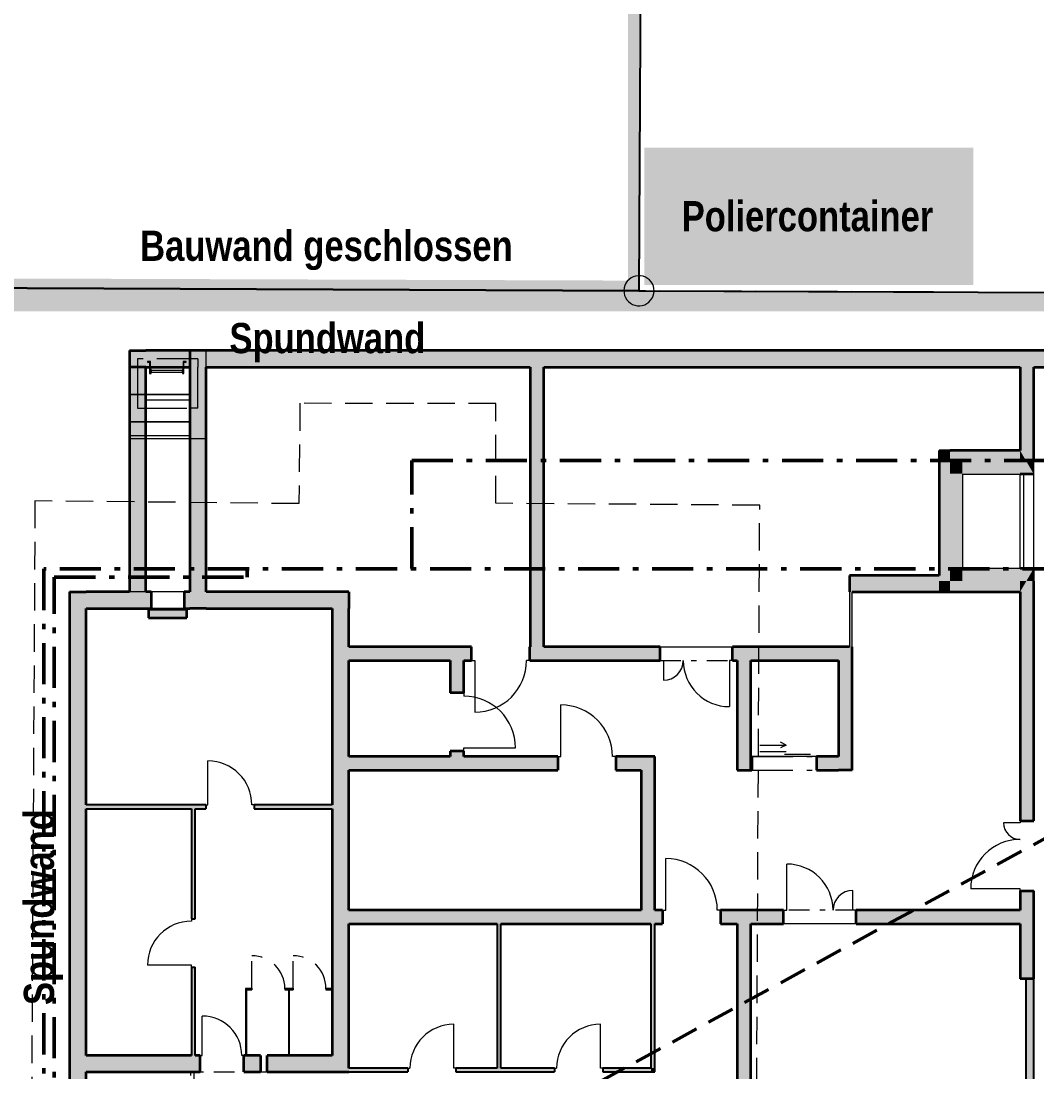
# Model space of a CAD drawing. Header units: metres. Extents: x -163 to 276, y -152 to 153.
# Drawn here: x -14.91 to 3.62, y -5.75 to 13.41 of the extents above; entities that cross this region are included whole.
import ezdxf

# ---------------------------------------------------------------- set-up
doc = ezdxf.new("R2010")
doc.units = ezdxf.units.M
doc.header["$MEASUREMENT"] = 0
for name, pattern in [('Strich 2_1mm', [0.75, 0.5, -0.25]), ('Strich 6_1mm', [1.75, 1.5, -0.25]), ('Strichpunkt 1.5_0.75_0.75mm', [0.75, 0.375, -0.1875, 0, -0.1875]), ('Strichpunkt 3_1_1mm Achsen', [1.25, 0.75, -0.25, 0, -0.25])]:
    doc.linetypes.add(name, pattern=pattern)
for name, color, linetype in [('000 Kataster', 7, 'Continuous'), ('000 Kataster Abbruch', 7, 'Continuous'), ('000-2 Kataster Parzellenpunkte', 7, 'Continuous'), ('000-3 Kataster Parzellengrenzen', 7, 'Continuous'), ('010 Aussenwände Bauteilschraffuren Neu', 7, 'Continuous'), ('010 Aussenwände Neu', 7, 'Continuous'), ('010 Fenster Neu', 7, 'Continuous'), ('010 Türen Neu', 7, 'Continuous'), ('015 Innenwände Bauteilschraffuren Neu', 7, 'Continuous'), ('015 Innenwände Neu', 7, 'Continuous'), ('016 Trennwände Bauteilschraffuren Neu', 7, 'Continuous'), ('016 Trennwände Neu', 7, 'Continuous'), ('162 Beschriftung Baustelleninstallation Neu', 7, 'Continuous')]:
    doc.layers.add(name, color=color, linetype=linetype)
doc.styles.add('ERSTELLTER_STIL_1', font='ARIALN.TTF')
doc.linetypes.add('Unsichtbare Linie', pattern='A,0,[1,5773_151 Baustelleninstallationsplan1.Shx,S=2500,R=0,X=0,Y=0],-2500,0', length=2500)

msp = doc.modelspace()

# ---------------------------------------------------------------- hatches: boundary and pattern name
at = {"layer": '010 Aussenwände Bauteilschraffuren Neu', "linetype": 'Continuous', "lineweight": 0, "true_color": 0x000000}
for points in [[(-12.63, 7.4), (-12.93, 7.4), (-12.63, 7.1)], [(-12.93, 7.1), (-12.63, 7.1), (-12.93, 7.4)], [(-12.63, 7.1), (-12.93, 7.4), (-12.93, 7.1)], [(-12.63, 7.1), (-11.83, 7.1), (-11.83, 7.4), (-12.63, 7.4)], [(-11.53, 7.1), (-11.83, 7.4), (-11.83, 7.1)], [(-11.53, 7.4), (-11.83, 7.4), (-11.53, 7.1)], [(-11.53, 7.1), (10.585, 7.1), (10.585, 7.4), (-11.53, 7.4)], [(-12.93, 7.1), (-12.93, 3), (-12.63, 3), (-12.63, 7.1)], [(-11.53, 3), (-11.53, 7.1), (-11.83, 7.1), (-11.83, 3)], [(-14.02, 3), (-13.72, 2.7), (-13.72, 3)], [(-13.72, 2.7), (-14.02, 3), (-14.02, 2.7)], [(-13.72, 3), (-13.72, 2.7), (-12.53, 2.7), (-12.53, 3)], [(-11.83, 3), (-11.93, 3), (-11.93, 2.7), (-11.83, 2.7)], [(-11.83, 2.7), (-11.53, 2.7), (-11.83, 3)], [(-11.53, 3), (-11.83, 3), (-11.53, 2.7)], [(-13.72, -10.4), (-13.72, 2.7), (-14.02, 2.7), (-14.02, -10.4)], [(-12.58, 2.53), (-11.88, 2.53), (-11.88, 2.68), (-12.58, 2.68)]]:
    msp.add_hatch(color=18, dxfattribs=at).paths.add_polyline_path(points)
at = {"layer": '015 Innenwände Bauteilschraffuren Neu', "linetype": 'Continuous', "lineweight": 0, "true_color": 0x000000}
for points in [[(-5.37, 2), (-5.37, 7.1), (-5.62, 7.1), (-5.62, 2)], [(3.56, 5.58), (3.56, 7.1), (3.31, 7.1), (3.31, 5.58)], [(1.835, 5.58), (2.035, 5.38), (2.035, 5.58)], [(1.835, 5.38), (2.035, 5.38), (1.835, 5.58)], [(3.31, 5.58), (2.035, 5.58), (2.035, 5.38), (3.31, 5.38)], [(3.426, 5.38), (3.31, 5.58), (3.31, 5.38)], [(3.31, 5.58), (3.426, 5.38), (3.56, 5.38), (3.56, 5.58)], [(1.835, 5.38), (1.835, 3.2), (2.035, 3.2), (2.035, 5.38)], [(2.035, 5.38), (2.255, 5.16), (2.255, 5.38)], [(2.035, 5.16), (2.255, 5.16), (2.035, 5.38)], [(2.255, 5.16), (3.554, 5.16), (3.426, 5.38), (2.255, 5.38)], [(3.426, 5.38), (3.554, 5.16), (3.56, 5.16), (3.56, 5.38)], [(2.035, 5.16), (2.035, 3.42), (2.255, 3.42), (2.255, 5.16)], [(2.255, 5.16), (2.265, 5.15), (2.265, 5.16)], [(2.255, 5.15), (2.265, 5.15), (2.255, 5.16)], [(2.255, 5.15), (2.255, 3.43), (2.265, 3.43), (2.265, 5.15)], [(2.265, 5.15), (3.56, 5.15), (3.554, 5.16), (2.265, 5.16)], [(3.56, 5.16), (3.554, 5.16), (3.56, 5.15)], [(0.25, 3), (0.2, 3.3), (0.2, 3)], [(1.835, 3.3), (0.2, 3.3), (0.25, 3), (1.835, 3)], [(2.255, 3.42), (2.035, 3.2), (2.255, 3.2)], [(2.255, 3.42), (2.035, 3.42), (2.035, 3.2)], [(2.265, 3.43), (2.255, 3.42), (2.265, 3.42)], [(2.265, 3.43), (2.255, 3.43), (2.255, 3.42)], [(2.255, 3.2), (3.426, 3.2), (3.554, 3.42), (2.255, 3.42)], [(2.265, 3.42), (3.554, 3.42), (3.56, 3.43), (2.265, 3.43)], [(3.554, 3.42), (3.426, 3.2), (3.56, 3.2), (3.56, 3.42)], [(3.554, 3.42), (3.56, 3.42), (3.56, 3.43)], [(2.035, 3.2), (1.835, 3), (2.035, 3)], [(2.035, 3.2), (1.835, 3.2), (1.835, 3)], [(2.035, 3), (3.31, 3), (3.31, 3.2), (2.035, 3.2)], [(3.31, 3), (3.426, 3.2), (3.31, 3.2)], [(3.31, 3), (3.56, 3), (3.56, 3.2), (3.426, 3.2)], [(-9.23, 3), (-11.53, 3), (-11.53, 2.7), (-9.23, 2.7)], [(-9.23, 2.7), (-8.93, 2.7), (-8.93, 3)], [(-9.23, 2.7), (-8.93, 3), (-9.23, 3)], [(0.2, 3), (0.2, 2), (0.25, 2), (0.25, 3)], [(3.31, 3), (3.31, -1.17), (3.56, -1.17), (3.56, 3)], [(-8.93, -5.45), (-8.93, 2.7), (-9.23, 2.7), (-9.23, -5.45)], [(-8.93, 2), (-8.93, 1.75), (-6.69, 1.75), (-6.69, 2)], [(-5.63, 2), (-5.63, 1.75), (-3.25, 1.75), (-3.25, 2)], [(-1.93, 2), (-1.93, 1.75), (0, 1.75), (0, 2)], [(0, 2), (0, 1.75), (0.25, 2)], [(0, 1.75), (0.25, 1.75), (0.25, 2)], [(-6.83, 1.75), (-7.08, 1.75), (-7.08, 1.16), (-6.83, 1.16)], [(-1.85, 1.75), (-1.85, -0.25), (-1.6, -0.25), (-1.6, 1.75)], [(0.25, 0), (0.25, 1.75), (0, 1.75), (0, 0)], [(-8.93, 0), (-8.93, -0.25), (-5.12, -0.25), (-5.12, 0)], [(-7.08, 0), (-6.83, 0), (-6.83, 0.1), (-7.08, 0.1)], [(-3.6, 0), (-4.06, 0), (-4.06, -0.25), (-3.6, -0.25)], [(-3.35, 0), (-3.6, 0), (-3.6, -0.25)], [(-3.6, -0.25), (-3.35, -0.25), (-3.35, 0)], [(-1.6, 0), (-1.6, -0.25), (-1.58, -0.25), (-1.58, 0)], [(0, 0), (-0.4, 0), (-0.4, -0.25), (0, -0.25)], [(0, 0), (0, -0.25), (0.25, -0.25)], [(0.25, 0), (0, 0), (0.25, -0.25)], [(-3.6, -0.25), (-3.6, -2.8), (-3.35, -2.8), (-3.35, -0.25)], [(3.31, -2.8), (3.56, -2.8), (3.56, -2.45), (3.31, -2.45)], [(-8.93, -2.8), (-8.93, -3.05), (-3.21, -3.05), (-3.21, -2.8)], [(-1, -2.8), (-2.15, -2.8), (-2.15, -3.05), (-1, -3.05)], [(0.32, -2.8), (0.32, -3.05), (3.31, -3.05), (3.31, -2.8)], [(3.31, -2.8), (3.31, -3.05), (3.56, -3.05)], [(3.31, -2.8), (3.56, -3.05), (3.56, -2.8)], [(-1.85, -3.05), (-1.85, -10.4), (-1.6, -10.4), (-1.6, -3.05)], [(3.31, -3.05), (3.31, -4.05), (3.56, -4.05), (3.56, -3.05)], [(3.415, -4.05), (3.415, -6.25), (3.56, -6.25), (3.56, -4.05)], [(-10.81, -4.25), (-10.79, -4.25), (-10.81, -4.23)], [(-10.79, -4.23), (-10.81, -4.23), (-10.79, -4.25)], [(-10.81, -4.25), (-10.81, -5.45), (-10.79, -5.45), (-10.79, -4.25)], [(-10.79, -4.25), (-10.695, -4.25), (-10.695, -4.23), (-10.79, -4.23)], [(-10.095, -4.23), (-10.095, -4.25), (-9.945, -4.25), (-9.945, -4.23)], [(-10.03, -4.25), (-10.03, -5.45), (-10.01, -5.45), (-10.01, -4.25)], [(-9.23, -4.23), (-9.345, -4.23), (-9.345, -4.25), (-9.23, -4.25)], [(-13.72, -5.75), (-11.64, -5.75), (-11.64, -5.45), (-13.72, -5.45)], [(-10.84, -5.45), (-10.84, -5.75), (-10.54, -5.75), (-10.54, -5.45)], [(-10.42, -5.45), (-10.42, -5.75), (-9.23, -5.75), (-9.23, -5.45)], [(-9.23, -5.45), (-8.93, -5.75), (-8.93, -5.45)], [(-9.23, -5.45), (-9.23, -5.75), (-8.93, -5.75)]]:
    msp.add_hatch(color=18, dxfattribs=at).paths.add_polyline_path(points)
at = {"layer": '016 Trennwände Bauteilschraffuren Neu', "linetype": 'Continuous', "lineweight": 0, "true_color": 0x000000}
for points in [[(-13.72, -0.88), (-13.72, -0.95), (-11.537, -0.95), (-11.537, -0.88)], [(-11.8, -0.95), (-11.8, -2.961), (-11.73, -2.961), (-11.73, -0.95)], [(-9.23, -0.88), (-10.657, -0.88), (-10.657, -0.95), (-9.23, -0.95)], [(-6.155, -5.68), (-6.155, -3.05), (-6.225, -3.05), (-6.225, -5.68)], [(-3.35, -5.68), (-3.35, -3.05), (-3.42, -3.05), (-3.42, -5.68)], [(-11.8, -5.45), (-11.73, -5.45), (-11.73, -3.841), (-11.8, -3.841)], [(-8.93, -5.68), (-8.93, -5.75), (-7.855, -5.75), (-7.855, -5.68)], [(-6.975, -5.68), (-6.975, -5.75), (-5.18, -5.75), (-5.18, -5.68)], [(-3.42, -5.68), (-4.3, -5.68), (-4.3, -5.75), (-3.42, -5.75)], [(-3.35, -5.68), (-3.42, -5.68), (-3.35, -5.75)], [(-3.42, -5.75), (-3.35, -5.75), (-3.42, -5.68)]]:
    msp.add_hatch(color=18, dxfattribs=at).paths.add_polyline_path(points)
at = {"layer": '162 Beschriftung Baustelleninstallation Neu', "linetype": 'Continuous', "lineweight": 50, "true_color": 0xdf7100}
msp.add_hatch(color=32, dxfattribs=at).paths.add_polyline_path([(-17.702, 8.545), (-3.638, 8.489), (-3.638, 8.677), (-3.638, 15.598), (-3.837, 15.598), (-3.837, 8.677), (-17.702, 8.724)])
at = {"layer": '162 Beschriftung Baustelleninstallation Neu', "linetype": 'Continuous', "lineweight": 0, "true_color": 0xbf0000}
msp.add_hatch(color=12, dxfattribs=at).paths.add_polyline_path([(-3.541, 11.099), (2.459, 11.099), (2.459, 8.599), (-3.541, 8.599)])
at = {"layer": '162 Beschriftung Baustelleninstallation Neu', "linetype": 'Continuous', "lineweight": 30, "true_color": 0x00aa1e}
h = msp.add_hatch(dxfattribs=at)
h.set_pattern_fill('Diagonal_1_0mm_0001', color=104, style=0, pattern_type=2)
h.set_pattern_definition([(45, (0, 0), (-0.1767767, 0.1767767), [])])
h.paths.add_polyline_path([(-17.702, 8.724), (-19.769, 8.693), (-19.533, -7.951, 0.000463), (-19.532, -7.963, 0.008443), (-19.515, -8.176, 0.007874), (-19.493, -8.375, 0.008505), (-19.462, -8.588, 0.00795), (-19.426, -8.786, 0.008606), (-19.381, -8.999, 0.008063), (-19.332, -9.197, 0.095156), (-18.123, -11.541), (-17.909, -11.552), (-17.88, -11.366), (-17.684, -11.397), (-17.71, -11.563), (-17.496, -11.574), (-17.473, -11.424), (-17.277, -11.455), (-17.297, -11.585), (-17.083, -11.596), (-17.065, -11.482), (-16.869, -11.512), (-16.884, -11.607), (-16.67, -11.618), (-16.658, -11.539), (-16.462, -11.57), (-16.471, -11.629), (-16.257, -11.64), (-16.25, -11.597), (-16.054, -11.628), (-16.058, -11.651), (-15.844, -11.662), (-15.843, -11.655), (-15.767, -11.667), (-15.506, -11.68), (-13.452, -11.788, -0.105938), (-15.506, -11.134, -0.020408), (-15.854, -10.913), (-15.855, -10.915), (-15.862, -10.925), (-15.87, -10.933), (-15.877, -10.942), (-15.885, -10.949), (-15.893, -10.957), (-15.902, -10.964), (-15.911, -10.972), (-15.921, -10.978), (-15.93, -10.984), (-15.94, -10.99), (-15.95, -10.996), (-15.96, -11), (-15.97, -11.005), (-15.981, -11.009), (-15.992, -11.013), (-16.003, -11.015), (-16.014, -11.019), (-16.025, -11.021), (-16.036, -11.023), (-16.047, -11.024), (-16.058, -11.025), (-16.07, -11.025), (-16.081, -11.026), (-16.092, -11.025), (-16.104, -11.024), (-16.115, -11.022), (-16.126, -11.021), (-16.137, -11.018), (-16.148, -11.016), (-16.159, -11.012), (-16.17, -11.009), (-16.18, -11.004), (-16.191, -11), (-16.201, -10.994), (-16.211, -10.99), (-16.221, -10.983), (-16.231, -10.977), (-16.239, -10.97), (-16.249, -10.964), (-16.257, -10.956), (-16.266, -10.949), (-16.273, -10.94), (-16.281, -10.932), (-16.288, -10.923), (-16.296, -10.915), (-16.302, -10.905), (-16.308, -10.896), (-16.314, -10.886), (-16.32, -10.876), (-16.324, -10.865), (-16.329, -10.855), (-16.333, -10.845), (-16.337, -10.834), (-16.339, -10.823), (-16.343, -10.812), (-16.344, -10.801), (-16.347, -10.79), (-16.348, -10.778), (-16.349, -10.767), (-16.349, -10.756), (-16.35, -10.744), (-16.348, -10.733), (-16.348, -10.722), (-16.346, -10.711), (-16.345, -10.699), (-16.342, -10.688), (-16.34, -10.677), (-16.336, -10.666), (-16.333, -10.655), (-16.328, -10.645), (-16.324, -10.634), (-16.318, -10.625), (-16.313, -10.614), (-16.307, -10.605), (-16.301, -10.595), (-16.294, -10.586), (-16.288, -10.577), (-16.28, -10.569), (-16.273, -10.56, -0.086113), (-17.078, -9.381, -0.085984), (-17.437, -8), (-17.446, -7.999), (-17.457, -8), (-17.469, -7.999), (-17.48, -7.999), (-17.491, -7.996), (-17.503, -7.995), (-17.514, -7.992), (-17.525, -7.99), (-17.535, -7.986), (-17.546, -7.983), (-17.557, -7.978), (-17.567, -7.974), (-17.577, -7.969), (-17.587, -7.964), (-17.597, -7.957), (-17.607, -7.952), (-17.616, -7.945), (-17.625, -7.938), (-17.633, -7.93), (-17.642, -7.923), (-17.649, -7.914), (-17.658, -7.907), (-17.664, -7.897), (-17.672, -7.889), (-17.678, -7.879), (-17.685, -7.87), (-17.69, -7.86), (-17.696, -7.85), (-17.7, -7.84), (-17.705, -7.83), (-17.709, -7.819), (-17.713, -7.808), (-17.716, -7.797), (-17.719, -7.786), (-17.721, -7.775), (-17.723, -7.764), (-17.724, -7.753), (-17.725, -7.741), (-17.725, -7.73), (-17.726, -7.719), (-17.725, -7.707), (-17.724, -7.696), (-17.722, -7.685), (-17.721, -7.674), (-17.718, -7.663), (-17.716, -7.651), (-17.712, -7.641), (-17.709, -7.63), (-17.704, -7.619), (-17.7, -7.609), (-17.695, -7.599), (-17.69, -7.589), (-17.683, -7.579), (-17.678, -7.569), (-17.67, -7.561), (-17.664, -7.551), (-17.656, -7.543), (-17.649, -7.534), (-17.64, -7.527), (-17.632, -7.518), (-17.623, -7.512), (-17.615, -7.504), (-17.605, -7.498), (-17.596, -7.491), (-17.586, -7.486), (-17.576, -7.48), (-17.566, -7.476), (-17.556, -7.471), (-17.545, -7.467), (-17.534, -7.463), (-17.523, -7.46), (-17.512, -7.457), (-17.501, -7.455), (-17.49, -7.453), (-17.479, -7.452), (-17.467, -7.451), (-17.456, -7.451), (-17.455, -7.451)])
at = {"layer": '162 Beschriftung Baustelleninstallation Neu', "linetype": 'Continuous', "lineweight": 0, "true_color": 0x000077}
msp.add_hatch(color=176, dxfattribs=at).paths.add_polyline_path([(-15.506, 8.541), (-15.506, -11.134), (-13.028, -11.802), (-13.028, -11.86), (11.979, -11.86), (11.979, -8.25), (11.505, -8.25), (11.505, -11.465), (-12.793, -11.465), (-15.092, -10.844), (-15.092, 8.114), (9.535, 8.114), (9.535, 8.436)])

# ---------------------------------------------------------------- linework, layer by layer
at = {"layer": '000 Kataster', "color": 251, "linetype": 'Strich 6_1mm', "lineweight": 13, "true_color": 0x5f5f5f}
msp.add_lwpolyline([(40.241, 26.147), (25.357, 26.25), (11.822, 26.351), (8.821, 26.238), (5.88, 26.165), (-3.545, 26.177), (-16.219, 26.193, 0.20943), (-17.537, 25.61, 0.107846), (-17.926, 24.939), (-14.461, 24.929), (-3.552, 24.897), (5.947, 24.893), (8.814, 24.892), (8.732, 8.439), (-17.702, 8.553), (-17.451, -7.725, 0.10257), (-17.078, -9.381, 0.102722), (-16.075, -10.751, 0.142534), (-13.451, -11.79), (-12.99, -11.813), (13.532, -11.864), (25.615, -11.887), (35.756, -11.842, 0.17821)], format="xyb", dxfattribs=at)
msp.add_lwpolyline([(-17.926, 24.939), (-18.005, 24.247), (-17.744, 11.278), (-17.702, 8.553), (8.732, 8.439), (8.814, 24.892), (5.947, 24.893), (5.881, 15.547), (-3.479, 15.597), (-3.479, 15.746), (-3.598, 15.747), (-3.729, 15.748), (-3.729, 15.598), (-14.518, 15.589), (-14.461, 24.929)], close=True, dxfattribs=at)
at = {"layer": '000 Kataster Abbruch', "color": 40, "linetype": 'Strich 2_1mm', "lineweight": 13}
msp.add_lwpolyline([(-1.491, -5.994), (-1.437, 4.582), (-6.248, 4.617), (-6.245, 6.434), (-9.819, 6.44), (-9.838, 4.611), (-14.651, 4.662), (-14.712, -6.15), (-14.486, -6.149), (-14.49, -8.535), (-10.718, -8.56), (-10.721, -8.949), (-5.511, -8.982), (-5.509, -8.582), (-4.101, -8.591), (-3.7, -8.996), (-1.064, -6.392)], close=True, dxfattribs=at)
at = {"layer": '000-2 Kataster Parzellenpunkte', "color": 251, "linetype": 'Continuous', "lineweight": 13, "true_color": 0x5f5f5f}
msp.add_lwpolyline([(-3.564, 8.756), (-3.609, 8.765), (-3.654, 8.766), (-3.699, 8.759), (-3.742, 8.746), (-3.783, 8.725), (-3.819, 8.698), (-3.851, 8.665), (-3.877, 8.628), (-3.896, 8.587), (-3.908, 8.543), (-3.913, 8.498), (-3.91, 8.452), (-3.9, 8.408), (-3.883, 8.366), (-3.859, 8.328), (-3.829, 8.293), (-3.794, 8.265), (-3.754, 8.242), (-3.712, 8.226), (-3.667, 8.218), (-3.622, 8.217), (-3.577, 8.223), (-3.533, 8.237), (-3.493, 8.258), (-3.456, 8.285), (-3.425, 8.317), (-3.399, 8.355), (-3.38, 8.396), (-3.368, 8.44), (-3.363, 8.485), (-3.366, 8.53), (-3.376, 8.575), (-3.393, 8.617), (-3.417, 8.655), (-3.447, 8.689), (-3.482, 8.718), (-3.521, 8.741)], close=True, dxfattribs=at)
at = {"layer": '000-3 Kataster Parzellengrenzen', "color": 251, "linetype": 'Continuous', "lineweight": 25, "true_color": 0x5f5f5f}
for points in [[(-3.638, 8.491), (-16.189, 8.546), (-17.702, 8.553), (-17.744, 11.278), (-18.005, 24.247, -0.437108), (-16.219, 26.193), (-3.545, 26.177), (-3.553, 24.747)], [(25.615, -11.887), (-12.99, -11.813), (-13.451, -11.79, -0.142534), (-16.075, -10.751, -0.207773), (-17.451, -7.725), (-17.702, 8.553), (-16.189, 8.546), (-3.638, 8.491), (8.732, 8.439), (25.478, 8.366)]]:
    msp.add_lwpolyline(points, format="xyb", close=True, dxfattribs=at)
msp.add_lwpolyline([(-3.638, 8.491), (8.732, 8.439), (8.821, 26.238), (5.88, 26.165), (-3.545, 26.177), (-3.553, 24.747)], close=True, dxfattribs=at)
at = {"layer": '010 Aussenwände Neu', "color": 7, "linetype": 'Continuous', "lineweight": 35}
for p, q in [((-12.63, 7.1), (-12.93, 7.1)), ((-12.63, 7.1), (-12.93, 7.1)), ((3.38, 5.15), (3.31, 5.15)), ((3.56, 5.15), (3.38, 5.15)), ((3.38, 3.43), (3.31, 3.43)), ((3.56, 3.43), (3.38, 3.43)), ((-12.53, 3), (-12.53, 2.7)), ((-11.93, 3), (-11.93, 2.7))]:
    msp.add_line(p, q, dxfattribs=at)
at = {"layer": '010 Aussenwände Neu', "color": 7, "linetype": 'Continuous', "lineweight": 13, "flags": 128}
for points in [[(-12.93, 5.85), (-11.83, 5.85), (-11.83, 7.4), (-12.93, 7.4)], [(-12.93, 7.4), (-12.93, 5.8), (-11.53, 5.8), (-11.53, 7.4)], [(-12.63, 6.5), (-12.63, 7.1), (-11.83, 7.1), (-11.83, 6.5)], [(-12.598, 7.2), (-12.598, 7.187), (-12.56, 7.187), (-12.56, 6.984), (-12.547, 6.984), (-12.547, 7.2)], [(-11.947, 7.2), (-11.947, 6.984), (-11.935, 6.984), (-11.935, 7.187), (-11.897, 7.187), (-11.897, 7.2)], [(-12.547, 6.984), (-12.535, 6.984), (-12.535, 7.06), (-12.547, 7.06)], [(-12.535, 7.037), (-12.535, 7.007), (-11.96, 7.007), (-11.96, 7.037)], [(-11.947, 7.06), (-11.96, 7.06), (-11.96, 6.984), (-11.947, 6.984)]]:
    msp.add_lwpolyline(points, close=True, dxfattribs=at)
at = {"layer": '010 Aussenwände Neu', "color": 7, "linetype": 'Continuous', "lineweight": 35, "flags": 128}
for points in [[(-12.93, 7.4), (-12.63, 7.4)], [(-12.93, 7.4), (-12.93, 3)], [(-12.93, 7.4), (-12.93, 7.1)], [(-11.83, 7.4), (-12.63, 7.4)], [(-11.83, 7.4), (-11.83, 7.1)], [(-11.83, 7.4), (-11.83, 7.1)], [(10.585, 7.4), (-11.83, 7.4)], [(-12.63, 3), (-12.63, 7.1)], [(-12.63, 7.1), (-11.83, 7.1)], [(-11.83, 7.1), (-11.83, 3)], [(-11.53, 3), (-11.53, 7.1)], [(-11.53, 7.1), (-5.62, 7.1)], [(-5.37, 7.1), (3.31, 7.1)], [(3.56, 7.1), (10.585, 7.1)], [(-14.02, 3), (-13.72, 3)], [(-14.02, 3), (-14.02, -10.65)], [(-12.93, 3), (-13.72, 3)], [(-12.53, 3), (-12.63, 3)], [(-11.83, 3), (-11.93, 3)], [(-13.72, -0.88), (-13.72, 2.7)], [(-13.72, 2.7), (-12.53, 2.7)], [(-11.93, 2.7), (-11.83, 2.7)], [(-11.53, 2.7), (-11.83, 2.7)], [(-11.88, 2.68), (-12.58, 2.68)], [(-12.58, 2.68), (-12.58, 2.53)], [(-12.58, 2.53), (-11.88, 2.53)], [(-11.88, 2.53), (-11.88, 2.68)], [(-13.72, -5.45), (-13.72, -0.95)], [(-13.72, -7.05), (-13.72, -5.75)]]:
    msp.add_lwpolyline(points, dxfattribs=at)
at = {"layer": '010 Aussenwände Neu', "color": 7, "linetype": 'Strichpunkt 3_1_1mm Achsen', "lineweight": 13, "flags": 128}
for points in [[(-11.83, 7.4), (-11.83, 6.1)], [(-11.53, 6.1), (-11.53, 7.4)], [(-12.93, 7.1), (-12.93, 5.8)], [(-12.78, 7.25), (-12.78, 7.1)], [(-11.68, 7.25), (-12.78, 7.25)], [(-12.78, 7.1), (-12.78, 6.35)], [(-12.63, 6.1), (-12.63, 7.1)], [(-12.63, 7.1), (-11.83, 7.1)], [(-12.63, 6.5), (-12.63, 7.1)], [(-11.83, 7.1), (-11.83, 6.5)], [(-11.68, 7.25), (-11.68, 7.1)], [(-11.68, 6.35), (-11.68, 7.1)], [(-12.78, 6.35), (-12.63, 6.35)], [(-11.83, 6.5), (-12.63, 6.5)], [(-12.63, 6.35), (-11.83, 6.35)], [(-11.68, 6.35), (-11.83, 6.35)], [(-11.83, 6.1), (-12.63, 6.1)], [(-11.83, 5.8), (-11.83, 6.1)], [(-11.53, 5.8), (-11.53, 6.1)], [(-12.93, 5.8), (-12.63, 5.8)], [(-12.63, 5.8), (-11.83, 5.8)]]:
    msp.add_lwpolyline(points, dxfattribs=at)
at = {"layer": '010 Aussenwände Neu', "color": 8, "linetype": 'Unsichtbare Linie', "lineweight": 13, "flags": 128}
for points in [[(-12.925, 7.1), (-11.83, 7.1)], [(-12.925, 6.6), (-12.925, 7.1)], [(-11.83, 7.1), (-11.83, 6.6)], [(-12.925, 6.6), (-11.83, 6.6)], [(-12.925, 6.1), (-12.925, 6.6)], [(-11.83, 6.6), (-12.925, 6.6)], [(-11.83, 6.6), (-11.83, 6.1)], [(-11.83, 6.1), (-12.925, 6.1)]]:
    msp.add_lwpolyline(points, dxfattribs=at)
at = {"layer": '010 Aussenwände Neu', "color": 26, "linetype": 'Strichpunkt 3_1_1mm Achsen', "lineweight": 13, "true_color": 0x7c2518, "flags": 128}
for points in [[(-12.93, 6.1), (-11.83, 6.1)], [(-12.93, 3), (-12.93, 6.1)], [(-11.83, 6.1), (-11.83, 3)], [(-11.83, 3), (-12.93, 3)]]:
    msp.add_lwpolyline(points, dxfattribs=at)
at = {"layer": '010 Aussenwände Neu', "color": 7, "linetype": 'Unsichtbare Linie', "lineweight": 13, "flags": 128}
for points in [[(-12.93, 6.1), (-11.83, 6.1)], [(-12.93, 3), (-12.93, 6.1)], [(-11.83, 6.1), (-11.83, 3)], [(-11.83, 3), (-12.93, 3)]]:
    msp.add_lwpolyline(points, dxfattribs=at)
at = {"layer": '010 Fenster Neu', "color": 7, "linetype": 'Continuous', "lineweight": 13}
for p, q in [((3.31, 3.43), (3.31, 5.15)), ((3.38, 3.43), (3.38, 5.15)), ((3.56, 3.43), (3.56, 5.15))]:
    msp.add_line(p, q, dxfattribs=at)
at = {"layer": '010 Fenster Neu', "color": 7, "linetype": 'Continuous', "lineweight": 35}
for p, q in [((3.38, 5.15), (3.31, 5.15)), ((3.38, 5.15), (3.31, 5.15)), ((3.56, 5.15), (3.38, 5.15)), ((3.38, 3.43), (3.31, 3.43)), ((3.38, 3.43), (3.31, 3.43)), ((3.56, 3.43), (3.38, 3.43)), ((-12.53, 3), (-12.53, 2.7)), ((-11.93, 3), (-11.93, 2.7))]:
    msp.add_line(p, q, dxfattribs=at)
at = {"layer": '010 Fenster Neu', "color": 7, "linetype": 'Continuous', "lineweight": 18}
for p, q in [((-11.93, 3), (-12.53, 3)), ((-11.93, 2.7), (-12.53, 2.7))]:
    msp.add_line(p, q, dxfattribs=at)
at = {"layer": '010 Türen Neu', "color": 7, "linetype": 'Continuous', "lineweight": 35}
for p, q in [((-6.69, 1.75), (-6.69, 2)), ((-6.69, 1.75), (-6.69, 2)), ((-5.63, 1.75), (-5.63, 2)), ((-5.63, 1.75), (-5.63, 2)), ((-3.25, 1.75), (-3.25, 2)), ((-3.25, 1.75), (-3.25, 2)), ((-1.93, 1.75), (-1.93, 2)), ((-1.93, 1.75), (-1.93, 2)), ((-6.83, 1.16), (-7.08, 1.16)), ((-6.83, 1.16), (-7.08, 1.16)), ((-6.83, 0.1), (-7.08, 0.1)), ((-6.83, 0.1), (-7.08, 0.1)), ((-5.12, 0), (-5.12, -0.25)), ((-5.12, 0), (-5.12, -0.25)), ((-4.06, 0), (-4.06, -0.25)), ((-4.06, 0), (-4.06, -0.25)), ((-1.58, 0), (-1.58, -0.25)), ((-0.4, 0), (-0.4, -0.25)), ((3.31, -1.17), (3.56, -1.17)), ((3.31, -1.17), (3.56, -1.17)), ((3.31, -2.45), (3.56, -2.45)), ((3.31, -2.45), (3.56, -2.45)), ((-3.21, -2.8), (-3.21, -3.05)), ((-3.21, -2.8), (-3.21, -3.05)), ((-2.15, -2.8), (-2.15, -3.05)), ((-2.15, -2.8), (-2.15, -3.05)), ((-1, -3.05), (-1, -2.8)), ((-1, -3.05), (-1, -2.8)), ((0.32, -3.05), (0.32, -2.8)), ((0.32, -3.05), (0.32, -2.8)), ((3.56, -4.05), (3.31, -4.05)), ((-11.64, -5.75), (-11.64, -5.45)), ((-11.64, -5.75), (-11.64, -5.45)), ((-10.84, -5.75), (-10.84, -5.45)), ((-10.84, -5.75), (-10.84, -5.45))]:
    msp.add_line(p, q, dxfattribs=at)
at = {"layer": '010 Türen Neu', "color": 7, "linetype": 'Continuous', "lineweight": 13}
for p, q in [((-3.25, 2), (-1.93, 2)), ((-6.69, 1.75), (-6.63, 1.75)), ((-6.63, 1.75), (-6.63, 0.81)), ((-5.63, 1.75), (-5.69, 1.75)), ((-3.25, 1.75), (-3.19, 1.75)), ((-3.19, 1.75), (-3.19, 1.39)), ((-1.93, 1.75), (-1.99, 1.75)), ((-1.99, 1.75), (-1.99, 0.91)), ((-6.83, 1.16), (-6.83, 1.1)), ((-5.06, 0), (-5.06, 0.94)), ((-1.435, 0.21), (-0.957, 0.21)), ((-0.957, 0.21), (-1.057, 0.26)), ((-0.957, 0.21), (-1.057, 0.16)), ((-6.83, 0.1), (-6.83, 0.16)), ((-6.83, 0.16), (-5.89, 0.16)), ((-5.12, 0), (-5.06, 0)), ((-4.06, 0), (-4.12, 0)), ((-0.4, 0), (-1.58, 0)), ((-1.435, 0.09), (-0.957, 0.09)), ((-0.987, 0.045), (-0.51, 0.045)), ((-11.497, -0.88), (-11.497, -0.08)), ((-11.537, -0.88), (-11.497, -0.88)), ((-10.657, -0.88), (-10.697, -0.88)), ((3.31, -1.21), (3.01, -1.21)), ((3.31, -1.17), (3.31, -1.21)), ((-3.15, -2.8), (-3.15, -1.86)), ((-0.94, -2.8), (-0.94, -1.96)), ((0.26, -2.8), (0.26, -2.44)), ((3.31, -2.41), (2.41, -2.41)), ((3.31, -2.45), (3.31, -2.41)), ((-3.21, -2.8), (-3.15, -2.8)), ((-2.15, -2.8), (-2.21, -2.8)), ((-1, -2.8), (-0.94, -2.8)), ((0.32, -2.8), (0.26, -2.8)), ((-11.8, -2.961), (-11.8, -3.001)), ((0.32, -3.05), (-1, -3.05)), ((-11.8, -3.801), (-12.6, -3.801)), ((-11.8, -3.841), (-11.8, -3.801)), ((-11.6, -5.45), (-11.6, -4.73)), ((-7.015, -5.68), (-7.015, -4.88)), ((-4.34, -5.68), (-4.34, -4.88)), ((-11.64, -5.45), (-11.6, -5.45)), ((-10.84, -5.45), (-10.88, -5.45)), ((-7.855, -5.68), (-7.815, -5.68)), ((-6.975, -5.68), (-7.015, -5.68)), ((-5.18, -5.68), (-5.14, -5.68)), ((-4.3, -5.68), (-4.34, -5.68))]:
    msp.add_line(p, q, dxfattribs=at)
at = {"layer": '010 Türen Neu', "color": 7, "linetype": 'Strichpunkt 1.5_0.75_0.75mm', "lineweight": 13}
for p, q in [((-3.25, 1.75), (-1.93, 1.75)), ((0.32, -2.8), (-1, -2.8))]:
    msp.add_line(p, q, dxfattribs=at)
at = {"layer": '010 Türen Neu', "color": 7, "linetype": 'Strichpunkt 3_1_1mm Achsen', "lineweight": 13}
for p, q in [((-1.58, 0), (-0.4, 0)), ((-1.58, -0.25), (-0.4, -0.25))]:
    msp.add_line(p, q, dxfattribs=at)
at = {"layer": '010 Türen Neu', "color": 7, "linetype": 'Continuous', "lineweight": 25}
for p, q in [((-11.537, -0.88), (-11.537, -0.95)), ((-11.537, -0.88), (-11.537, -0.95)), ((-10.657, -0.88), (-10.657, -0.95)), ((-10.657, -0.88), (-10.657, -0.95)), ((-11.8, -2.961), (-11.73, -2.961)), ((-11.8, -2.961), (-11.73, -2.961)), ((-11.8, -3.841), (-11.73, -3.841)), ((-11.8, -3.841), (-11.73, -3.841)), ((-7.855, -5.68), (-7.855, -5.75)), ((-7.855, -5.68), (-7.855, -5.75)), ((-6.975, -5.68), (-6.975, -5.75)), ((-6.975, -5.68), (-6.975, -5.75)), ((-5.18, -5.68), (-5.18, -5.75)), ((-5.18, -5.68), (-5.18, -5.75)), ((-4.3, -5.68), (-4.3, -5.75)), ((-4.3, -5.68), (-4.3, -5.75))]:
    msp.add_line(p, q, dxfattribs=at)
at = {"layer": '010 Türen Neu', "color": 7, "linetype": 'Strich 2_1mm', "lineweight": 13}
for p, q in [((-10.695, -4.23), (-10.695, -3.63)), ((-9.945, -4.23), (-9.945, -3.63))]:
    msp.add_line(p, q, dxfattribs=at)
at = {"layer": '010 Türen Neu', "color": 7, "linetype": 'Continuous', "lineweight": 18}
for p, q in [((-10.695, -4.23), (-10.695, -4.25)), ((-10.695, -4.23), (-10.695, -4.25)), ((-10.095, -4.23), (-10.095, -4.25)), ((-10.095, -4.23), (-10.095, -4.25)), ((-9.945, -4.23), (-9.945, -4.25)), ((-9.945, -4.23), (-9.945, -4.25)), ((-9.345, -4.23), (-9.345, -4.25)), ((-9.345, -4.23), (-9.345, -4.25))]:
    msp.add_line(p, q, dxfattribs=at)
at = {"layer": '010 Türen Neu', "color": 7, "linetype": 'Continuous', "lineweight": 13}
for centre, radius, start, end in [((-6.63, 1.75), 0.94, 270, 0), ((-3.19, 1.75), 0.36, 270, 0), ((-1.99, 1.75), 0.84, 180, 270), ((-6.83, 0.16), 0.94, 0, 90), ((-5.06, 0), 0.94, 0, 90), ((-11.497, -0.88), 0.8, 0, 90), ((3.31, -1.21), 0.3, 180, 270), ((3.31, -2.41), 0.9, 90, 180), ((-3.15, -2.8), 0.94, 0, 90), ((-0.94, -2.8), 0.84, 0, 90), ((0.26, -2.8), 0.36, 90, 180), ((-11.8, -3.801), 0.8, 90, 180), ((-11.6, -5.45), 0.72, 0, 90), ((-7.015, -5.68), 0.8, 90, 180), ((-4.34, -5.68), 0.8, 90, 180)]:
    msp.add_arc(centre, radius, start, end, dxfattribs=at)
at = {"layer": '010 Türen Neu', "color": 7, "linetype": 'Strich 2_1mm', "lineweight": 13}
for centre in [(-10.695, -4.23), (-9.945, -4.23)]:
    msp.add_arc(centre, 0.6, 0, 90, dxfattribs=at)
at = {"layer": '010 Türen Neu', "color": 7, "linetype": 'Continuous', "lineweight": 13}
for p in [(-10.695, -4.23), (-10.095, -4.23), (-9.945, -4.23), (-9.345, -4.23)]:
    msp.add_point(p, dxfattribs=at)
at = {"layer": '015 Innenwände Neu', "color": 7, "linetype": 'Continuous', "lineweight": 35}
for p, q in [((-6.69, 1.75), (-6.69, 2)), ((-5.63, 1.75), (-5.63, 2)), ((-3.25, 1.75), (-3.25, 2)), ((-1.93, 1.75), (-1.93, 2)), ((-6.83, 1.16), (-7.08, 1.16)), ((-6.83, 0.1), (-7.08, 0.1)), ((-5.12, 0), (-5.12, -0.25)), ((-4.06, 0), (-4.06, -0.25)), ((-1.58, 0), (-1.58, -0.25)), ((-0.4, 0), (-0.4, -0.25)), ((3.31, -1.17), (3.56, -1.17)), ((3.31, -2.45), (3.56, -2.45)), ((-3.21, -2.8), (-3.21, -3.05)), ((-2.15, -2.8), (-2.15, -3.05)), ((-1, -3.05), (-1, -2.8)), ((0.32, -3.05), (0.32, -2.8)), ((3.56, -4.05), (3.31, -4.05)), ((-11.64, -5.75), (-11.64, -5.45)), ((-10.84, -5.75), (-10.84, -5.45))]:
    msp.add_line(p, q, dxfattribs=at)
at = {"layer": '015 Innenwände Neu', "color": 7, "linetype": 'Continuous', "lineweight": 18}
for p, q in [((-10.695, -4.23), (-10.695, -4.25)), ((-10.095, -4.23), (-10.095, -4.25)), ((-9.945, -4.23), (-9.945, -4.25)), ((-9.345, -4.23), (-9.345, -4.25))]:
    msp.add_line(p, q, dxfattribs=at)
at = {"layer": '015 Innenwände Neu', "color": 7, "linetype": 'Strichpunkt 1.5_0.75_0.75mm', "lineweight": 13}
msp.add_line((-12.24, -5.75), (-10.24, -5.75), dxfattribs=at)
at = {"layer": '015 Innenwände Neu', "color": 7, "linetype": 'Continuous', "lineweight": 13}
for p, q in [((-11.815, -5.75), (-11.815, -5.815)), ((-11.755, -5.75), (-11.755, -5.875))]:
    msp.add_line(p, q, dxfattribs=at)
at = {"layer": '015 Innenwände Neu', "color": 7, "linetype": 'Continuous', "lineweight": 35, "flags": 128}
for points in [[(-5.62, 7.1), (-5.62, 2)], [(-5.37, 2), (-5.37, 7.1)], [(3.31, 7.1), (3.31, 5.58)], [(3.56, 5.38), (3.56, 7.1)], [(1.835, 5.58), (2.035, 5.58)], [(1.835, 5.58), (1.835, 3.3)], [(3.31, 5.58), (2.035, 5.58)], [(0.2, 3.3), (0.2, 3)], [(1.835, 3.3), (0.2, 3.3)], [(3.56, -1.17), (3.56, 3.2)], [(-8.93, 3), (-11.53, 3)], [(-8.93, 3), (-8.93, 2.7)], [(0.25, 3), (1.835, 3)], [(1.835, 3), (2.035, 3)], [(2.035, 3), (3.31, 3)], [(3.31, 3), (3.31, -1.17)], [(-11.53, 2.7), (-9.23, 2.7)], [(-9.23, 2.7), (-9.23, -0.88)], [(-8.93, 2), (-8.93, 2.7)], [(-6.69, 2), (-8.93, 2)], [(-5.62, 2), (-5.63, 2)], [(-3.25, 2), (-5.37, 2)], [(0, 2), (-1.93, 2)], [(0.2, 2), (0, 2)], [(0.25, -0.25), (0.25, 2)], [(-8.93, 1.75), (-7.08, 1.75)], [(-8.93, 0), (-8.93, 1.75)], [(-7.08, 1.75), (-7.08, 1.16)], [(-6.83, 1.16), (-6.83, 1.75)], [(-6.83, 1.75), (-6.69, 1.75)], [(-5.63, 1.75), (-3.25, 1.75)], [(-1.93, 1.75), (-1.85, 1.75)], [(-1.85, 1.75), (-1.85, -0.25)], [(-1.6, -0.25), (-1.6, 1.75)], [(-1.6, 1.75), (0, 1.75)], [(0, 1.75), (0, 0)], [(-7.08, 0), (-8.93, 0)], [(-7.08, 0.1), (-7.08, 0)], [(-6.83, 0), (-6.83, 0.1)], [(-5.12, 0), (-6.83, 0)], [(-3.6, 0), (-4.06, 0)], [(-3.35, 0), (-3.6, 0)], [(-3.35, -2.8), (-3.35, 0)], [(-1.58, 0), (-1.6, 0)], [(-1.6, 0), (-1.6, -0.25)], [(0, 0), (-0.4, 0)], [(-8.93, -2.8), (-8.93, -0.25)], [(-8.93, -0.25), (-5.12, -0.25)], [(-4.06, -0.25), (-3.6, -0.25)], [(-3.6, -0.25), (-3.6, -2.8)], [(-1.85, -0.25), (-1.6, -0.25)], [(-1.6, -0.25), (-1.58, -0.25)], [(-0.4, -0.25), (0, -0.25)], [(0.25, -0.25), (0, -0.25)], [(-9.23, -0.95), (-9.23, -5.45)], [(3.31, -2.45), (3.31, -2.8)], [(3.56, -3.05), (3.56, -2.45)], [(-3.6, -2.8), (-8.93, -2.8)], [(-3.21, -2.8), (-3.35, -2.8)], [(-1, -2.8), (-2.15, -2.8)], [(3.31, -2.8), (0.32, -2.8)], [(-8.93, -3.05), (-6.225, -3.05)], [(-8.93, -5.45), (-8.93, -3.05)], [(-6.155, -3.05), (-3.42, -3.05)], [(-3.35, -3.05), (-3.21, -3.05)], [(-2.15, -3.05), (-1.85, -3.05)], [(-1.85, -3.05), (-1.85, -7.05)], [(-1.6, -10.4), (-1.6, -3.05)], [(-1.6, -3.05), (-1, -3.05)], [(0.32, -3.05), (3.31, -3.05)], [(3.31, -3.05), (3.31, -4.05)], [(3.56, -4.05), (3.56, -3.05)], [(-11.8, -5.45), (-13.72, -5.45)], [(-11.64, -5.45), (-11.73, -5.45)], [(-10.54, -5.45), (-10.84, -5.45)], [(-10.54, -5.45), (-10.54, -5.75)], [(-10.42, -5.75), (-10.42, -5.45)], [(-9.23, -5.45), (-10.42, -5.45)], [(-8.93, -5.68), (-8.93, -5.45)], [(-13.72, -5.75), (-11.64, -5.75)], [(-10.84, -5.75), (-10.54, -5.75)], [(-10.42, -5.75), (-8.93, -5.75)]]:
    msp.add_lwpolyline(points, dxfattribs=at)
at = {"layer": '015 Innenwände Neu', "color": 7, "linetype": 'Continuous', "lineweight": 18, "flags": 128}
for points in [[(3.56, 5.16), (3.56, 5.38)], [(3.56, 3.42), (3.56, 3.2)], [(0.2, 3), (0.2, 2)], [(0.25, 2), (0.25, 3)], [(-10.81, -4.23), (-10.81, -4.25)], [(-10.695, -4.23), (-10.81, -4.23)], [(-10.81, -4.25), (-10.81, -5.45)], [(-10.79, -4.25), (-10.695, -4.25)], [(-10.79, -5.45), (-10.79, -4.25)], [(-9.945, -4.23), (-10.095, -4.23)], [(-10.095, -4.25), (-10.03, -4.25)], [(-10.03, -4.25), (-10.03, -5.45)], [(-10.01, -4.25), (-9.945, -4.25)], [(-10.01, -5.45), (-10.01, -4.25)], [(-9.23, -4.23), (-9.345, -4.23)], [(-9.345, -4.25), (-9.23, -4.25)], [(-9.23, -4.23), (-9.23, -4.25)], [(-10.79, -5.45), (-10.81, -5.45)], [(-10.03, -5.45), (-10.01, -5.45)]]:
    msp.add_lwpolyline(points, dxfattribs=at)
at = {"layer": '015 Innenwände Neu', "color": 7, "linetype": 'Continuous', "lineweight": 13, "flags": 128}
for points in [[(2.265, 5.15), (3.56, 5.15)], [(2.265, 3.43), (2.265, 5.15)], [(3.56, 5.15), (3.56, 5.16)], [(3.56, 3.43), (2.265, 3.43)], [(3.56, 3.43), (3.56, 3.42)]]:
    msp.add_lwpolyline(points, dxfattribs=at)
at = {"layer": '015 Innenwände Neu', "color": 7, "linetype": 'Continuous', "lineweight": 25, "flags": 128}
for points in [[(3.415, -4.05), (3.415, -6.25)], [(3.56, -6.25), (3.56, -4.05)]]:
    msp.add_lwpolyline(points, dxfattribs=at)
at = {"layer": '016 Trennwände Neu', "color": 7, "linetype": 'Continuous', "lineweight": 25}
for p, q in [((-11.537, -0.88), (-11.537, -0.95)), ((-10.657, -0.88), (-10.657, -0.95)), ((-11.8, -2.961), (-11.73, -2.961)), ((-11.8, -3.841), (-11.73, -3.841)), ((-7.855, -5.68), (-7.855, -5.75)), ((-6.975, -5.68), (-6.975, -5.75)), ((-5.18, -5.68), (-5.18, -5.75)), ((-4.3, -5.68), (-4.3, -5.75))]:
    msp.add_line(p, q, dxfattribs=at)
at = {"layer": '016 Trennwände Neu', "color": 7, "linetype": 'Continuous', "lineweight": 25, "flags": 128}
for points in [[(-11.537, -0.88), (-13.72, -0.88)], [(-13.72, -0.95), (-11.8, -0.95)], [(-11.8, -0.95), (-11.8, -2.961)], [(-11.73, -0.95), (-11.537, -0.95)], [(-11.73, -2.961), (-11.73, -0.95)], [(-9.23, -0.88), (-10.657, -0.88)], [(-10.657, -0.95), (-9.23, -0.95)], [(-6.225, -3.05), (-6.225, -5.68)], [(-6.155, -5.68), (-6.155, -3.05)], [(-3.42, -3.05), (-3.42, -5.68)], [(-3.35, -5.68), (-3.35, -3.05)], [(-11.8, -3.841), (-11.8, -5.45)], [(-11.73, -5.45), (-11.73, -3.841)], [(-7.855, -5.68), (-8.93, -5.68)], [(-6.225, -5.68), (-6.975, -5.68)], [(-5.18, -5.68), (-6.155, -5.68)], [(-3.42, -5.68), (-4.3, -5.68)], [(-3.35, -5.75), (-3.35, -5.68)], [(-8.93, -5.75), (-7.855, -5.75)], [(-6.975, -5.75), (-5.18, -5.75)], [(-4.3, -5.75), (-3.35, -5.75)]]:
    msp.add_lwpolyline(points, dxfattribs=at)
at = {"layer": '162 Beschriftung Baustelleninstallation Neu', "color": 7, "linetype": 'Strichpunkt 3_1_1mm Achsen', "lineweight": 50}
for points in [[(-7.78, 3.43), (-7.78, 5.4), (14.055, 5.4), (14.055, 13.23), (8.855, 13.23), (8.855, 23.35)], [(18.624, -6.85), (-14.3, -6.85), (-14.3, 3.27), (-10.78, 3.27), (-10.78, 3.43)]]:
    msp.add_lwpolyline(points, dxfattribs=at)
at = {"layer": '162 Beschriftung Baustelleninstallation Neu', "color": 1, "linetype": 'Strich 2_1mm', "lineweight": 50}
msp.add_lwpolyline([(-9.61, -8.8), (29.879, 12.779)], dxfattribs=at)
at = {"layer": '162 Beschriftung Baustelleninstallation Neu', "color": 7, "linetype": 'Strichpunkt 3_1_1mm Achsen', "lineweight": 50}
msp.add_lwpolyline([(-14.49, -7.89), (18.864, -7.89), (16.252, 3.42), (-14.49, 3.42)], close=True, dxfattribs=at)
at = {"layer": '162 Beschriftung Baustelleninstallation Neu', "color": 1, "linetype": 'Strich 2_1mm', "lineweight": 50}
msp.add_circle((-9.61, -8.8), 45, dxfattribs=at)

# ---------------------------------------------------------------- texts
at = {"layer": '162 Beschriftung Baustelleninstallation Neu', "color": 1, "linetype": 'Continuous', "lineweight": 13, "insert": (-2.859, 9.847), "char_height": 0.55, "attachment_point": 4, "style": 'ERSTELLTER_STIL_1'}
msp.add_mtext('\\A1;{\\pql;\\fArial Narrow|b1|i0|c0|p0;\\W1.000000;Poliercontainer}', dxfattribs=at)
at = {"layer": '162 Beschriftung Baustelleninstallation Neu', "color": 32, "linetype": 'Continuous', "lineweight": 50, "true_color": 0xdf7100, "insert": (-12.733, 8.867), "char_height": 0.55, "attachment_point": 7, "style": 'ERSTELLTER_STIL_1'}
msp.add_mtext('\\A1;{\\pql;\\fArial Narrow|b1|i0|c0|p0;\\W1.000000;Bauwand\\fArial Narrow|b1|i0|c0|p0;\\W1.000000; geschlossen}', dxfattribs=at)
at = {"layer": '162 Beschriftung Baustelleninstallation Neu', "color": 174, "linetype": 'Continuous', "lineweight": 13, "true_color": 0x00009f, "insert": (-11.105, 7.904), "char_height": 0.55, "attachment_point": 1, "style": 'ERSTELLTER_STIL_1'}
msp.add_mtext('\\A1;{\\pql;\\fArial Narrow|b1|i0|c0|p0;\\W1.000000;Spundwand}', dxfattribs=at)
at = {"layer": '162 Beschriftung Baustelleninstallation Neu', "color": 174, "linetype": 'Continuous', "lineweight": 13, "true_color": 0x00009f, "insert": (-14.854, -4.529), "char_height": 0.55, "attachment_point": 1, "rotation": 90, "style": 'ERSTELLTER_STIL_1'}
msp.add_mtext('\\A1;{\\pql;\\fArial Narrow|b1|i0|c0|p0;\\W1.000000;Spundwand}', dxfattribs=at)

doc.saveas('drawing.dxf')
